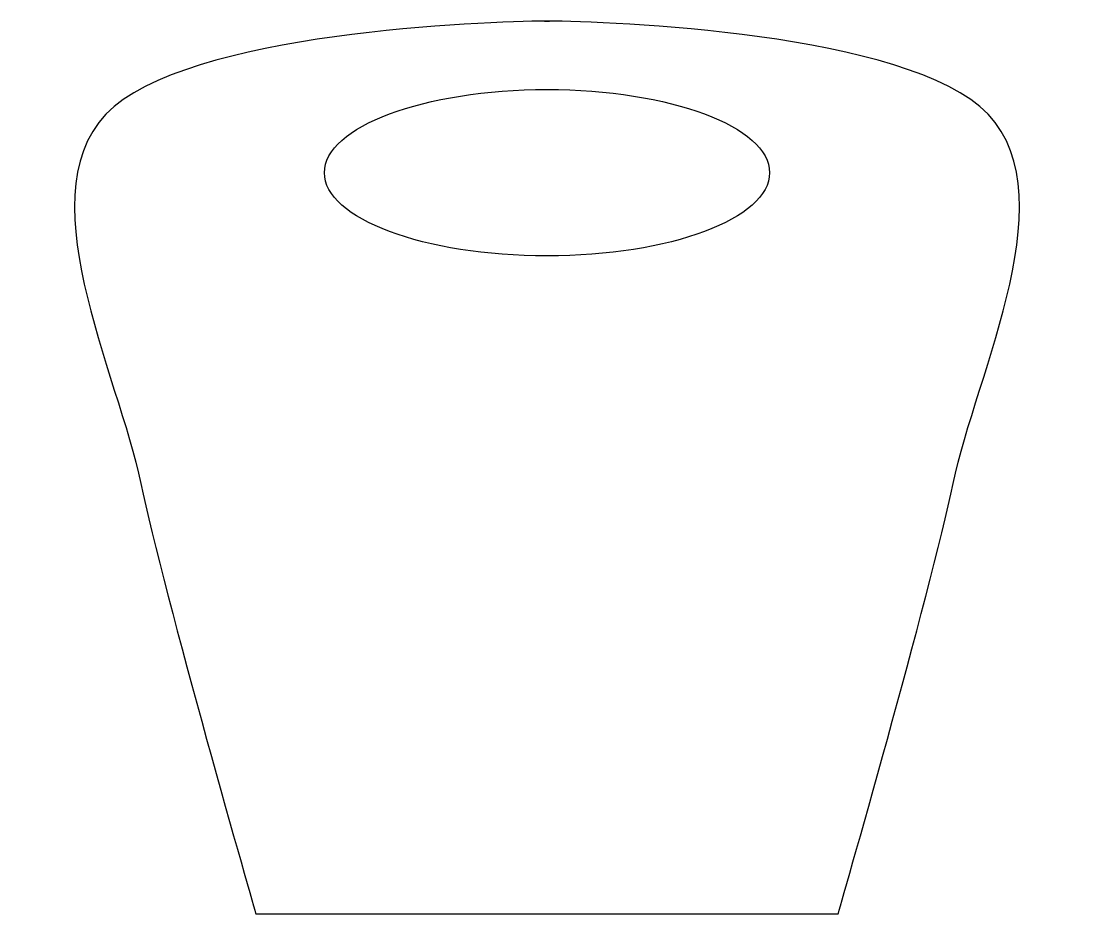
# Model space of a CAD drawing. Header units: centimetres. Extents: x -10.4 to 10.4, y -8.8 to 8.8.
import ezdxf

# ---------------------------------------------------------------- set-up
doc = ezdxf.new("R2010")
doc.units = ezdxf.units.CM
doc.header["$MEASUREMENT"] = 0
doc.layers.add('Camada 1', color=7, linetype='Continuous')

msp = doc.modelspace()

# ---------------------------------------------------------------- linework, layer by layer
at = {"layer": 'Camada 1'}
for points, knots in [([(-0.48212, -8.7999), (-0.48212, -8.7999), (-5.73791, -8.7999), (-5.73791, -8.7999), (-5.73791, -8.7999), (-5.73791, -8.7999), (-7.57031, -2.43519), (-8.00441, -0.31373), (-8.00441, -0.31373), (-8.43849, 1.80775), (-10.36693, 5.5692), (-8.53453, 7.1122), (-8.53453, 7.1122), (-6.70213, 8.6552), (-0.72348, 8.7999), (0.04802, 8.7999), (0.04802, 8.7999), (0.04802, 8.7999), (-0.04802, 8.7999), (-0.04802, 8.7999), (-0.04802, 8.7999), (0.72351, 8.7999), (6.70216, 8.6552), (8.53453, 7.1122), (8.53453, 7.1122), (10.36693, 5.5692), (8.43846, 1.80775), (8.00438, -0.31373), (8.00438, -0.31373), (7.5703, -2.43521), (5.73791, -8.7999), (5.73791, -8.7999), (5.73791, -8.7999), (5.73791, -8.7999), (0.4821, -8.7999), (0.4821, -8.7999), (0.4821, -8.7999), (0.4821, -8.7999), (-0.48212, -8.7999), (-0.48212, -8.7999)], [0, 0, 0, 0, 0.09090909, 0.09090909, 0.09090909, 0.09090909, 0.18181818, 0.18181818, 0.18181818, 0.18181818, 0.27272727, 0.27272727, 0.27272727, 0.27272727, 0.36363636, 0.36363636, 0.36363636, 0.36363636, 0.45454545, 0.45454545, 0.45454545, 0.45454545, 0.54545455, 0.54545455, 0.54545455, 0.54545455, 0.63636364, 0.63636364, 0.63636364, 0.63636364, 0.72727273, 0.72727273, 0.72727273, 0.72727273, 0.81818182, 0.81818182, 0.81818182, 0.81818182, 1, 1, 1, 1]), ([(0, 4.17091), (2.42303, 4.17091), (4.38764, 4.905), (4.38764, 5.81027), (4.38764, 5.81027), (4.38764, 6.71554), (2.42303, 7.44963), (0, 7.44963), (0, 7.44963), (-2.42303, 7.44963), (-4.38764, 6.71554), (-4.38764, 5.81027), (-4.38764, 5.81027), (-4.38764, 4.905), (-2.42303, 4.17091), (0, 4.17091)], [0, 0, 0, 0, 0.2, 0.2, 0.2, 0.2, 0.4, 0.4, 0.4, 0.4, 0.6, 0.6, 0.6, 0.6, 1, 1, 1, 1])]:
    msp.add_open_spline(points, degree=3, knots=knots, dxfattribs=at)

doc.saveas('drawing.dxf')
